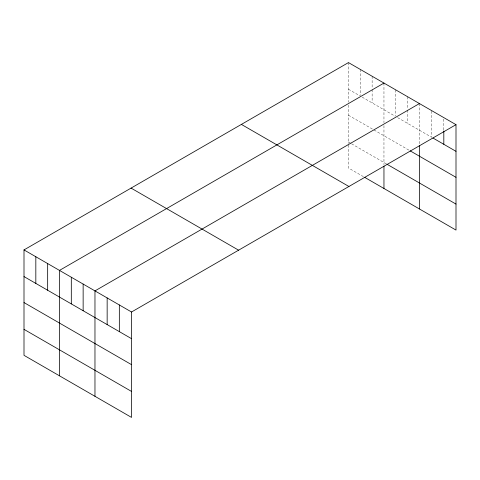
<?xml version="1.0" encoding="UTF-8"?>
<svg xmlns="http://www.w3.org/2000/svg" width="480" height="480" viewBox="0 0 480 480"><rect width="100%" height="100%" fill="white"/><g stroke="black" fill="none" stroke-linecap="round" stroke-linejoin="round"><path stroke-width="0.36" stroke-dasharray="2.4 1.8" d="M348.474 89.25L360.3 96.078M362.172 97.158L395.16 116.208M397.65 117.642L431.628 137.256L431.628 110.598M348.474 115.236L373.374 129.612M373.998 129.972L409.482 150.462M348.474 142.014L350.964 143.448M351.588 143.808L386.448 163.938M363.414 176.628L348.474 168L348.474 144.18M443.814 119.112L443.814 130.224M419.442 103.56L419.442 144.66M407.616 96.732L407.616 109.32M407.616 110.064L407.616 123.396M395.784 89.904L395.784 115.824M383.958 83.076L383.958 122.73M383.958 125.616L383.958 164.664M372.132 76.242L372.132 88.836M372.132 89.574L372.132 102.906M360.3 69.414L360.3 95.34M348.474 62.586L348.474 102.246M348.474 105.132L348.474 143.454"/><path stroke-width="0.72" d="M456 124.668L131.526 312L131.526 417.414L24 355.332L24 249.918L348.474 62.586L456 124.668L456 230.082L364.662 177.342M383.958 83.076L59.484 270.408L59.484 375.822M419.442 103.56L94.968 290.892L94.968 396.306M432.912 138L456 151.332M410.106 150.816L456 177.318M387.072 164.298L456 204.09M241.398 124.41L348.924 186.486M131.076 188.1L238.602 250.182M24 249.918L131.526 312M24 276.582L131.526 338.664M24 302.568L131.526 364.65M24 329.346L131.526 391.428M443.814 130.962L443.814 144.294M419.442 145.38L419.442 208.974M383.958 166.11L383.958 188.484M119.34 304.962L119.34 331.626M107.154 297.93L107.154 324.594M83.142 284.064L83.142 310.728M71.31 277.236L71.31 303.9M47.658 263.58L47.658 290.238M35.826 256.752L35.826 283.41"/></g></svg>
